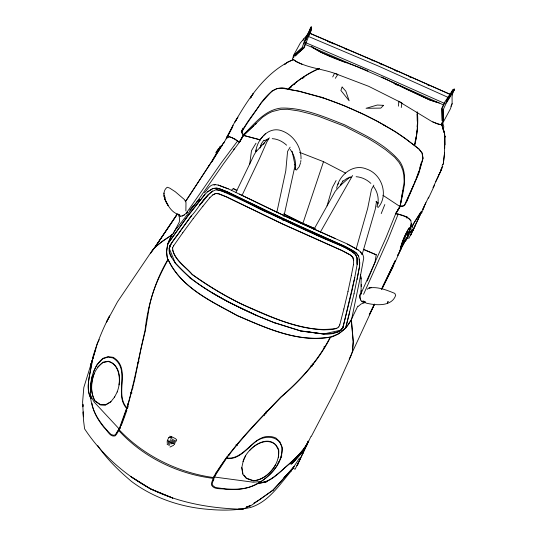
<?xml version="1.0" encoding="UTF-8"?>
<svg xmlns="http://www.w3.org/2000/svg" width="537" height="537" viewBox="0 0 537 537"><rect width="100%" height="100%" fill="white"/><g stroke="black" fill="none" stroke-linecap="round" stroke-linejoin="round"><path stroke-width="0.81" d="M361.119 290.685L361.112 292.987L361.106 278.891L360.508 274.763M357.139 264.345L357.165 258.163L355.608 254.357L352.366 251.497L343.714 246.845M354.762 277.441L357.192 264.244L357.212 258.062M90.411 392.037L90.444 386.808L91.485 380.391M172.605 247.826C173.183 259.552 185.487 266.345 192.226 274.582C208.591 286.194 225.735 296.699 243.946 305.177C269.292 316.911 295.706 328.08 323.885 329.906C328.812 329.423 334.786 330.356 338.8 326.899M444.73 148.373L444.67 133.961L441.703 124.054M180.378 230.809L191.333 215.881L171.149 243.771L169.726 245.865L169.256 248.195L169.397 251.819L171.578 257.411L175.29 263.083L189.863 277.763M361.233 286.516L361.273 284.456M432.621 121.852L439.957 124.591L441.629 124.718L442.689 123.208L450.469 108.736L452.12 103.648L452.06 96.62L452.933 92.498L454.389 89.115L452.866 89.84L444.683 102.198L441.837 108.179L442.226 120.906L441.964 108.749L444.797 102.835M398.548 106.172L398.736 101.184L401.911 102.97L401.26 107.548M353.4 264.795L353.661 260.385L352.829 257.29L350.292 254.894L342.096 250.544L282.717 223.996L226.399 196.784L218.68 193.723L215.659 193.508L212.833 194.85L209.725 197.844M119.006 384.908C120.348 376.189 118.174 363.804 108.165 361.475L102.882 362.582C91.31 370.832 88.377 388.869 94.928 401.112L100.479 404.925L105.447 405.106L110.756 401.904L114.696 396.87M416.618 132.706L416.752 131.048M417.095 126.907L417.303 124.416M409.53 229.554L409.315 227.661C405.133 234.018 402.287 241.428 400.354 248.812L404.099 242.14M444.562 152.844L443.334 163.584L442.777 164.778M409.489 229.641L409.389 227.795C405.301 234.045 402.173 241.361 400.28 248.665L402.267 245.476M377.82 203.926C378.994 197.878 377.283 191.467 373.604 186.581M249.651 164.523L251.497 150.635L256.001 143.204M300.566 162.865L299.196 166.745L296.498 170.041L295.175 169.437C296.538 162.463 294.41 155.099 290.255 149.434M171.994 234.515L167.859 243.684L188.057 215.706L204.939 194.36L207.678 191.769L212.88 188.44L216.653 188.178L219.116 188.655L227.084 191.729L300.962 227.01L345.419 246.624L356.232 252.873L358.662 256.142L359.756 262.519L359.609 266.399L354.017 293.793M300.68 162.067L300.908 160.456M411.322 223.392L409.724 230.903L407.697 235.401M402.837 189.97L400.092 206.517M403.072 188.319L403.314 186.675M376.571 201.308L375.235 209.363L362.153 254.39M352.48 351.037L353.185 341.814L351.238 319.663C347.11 328.167 339.525 334.692 330.43 337.343C318.595 360.797 300.572 380.176 280.932 397.326C262.116 416.893 243.086 436.306 226.648 457.967C246.282 460.632 255.035 429.009 275.89 438.011L279.925 441.87L282.24 447.341C282.986 462.84 270.95 475.668 258.418 483.105C267.446 482.797 274.434 476.621 281.032 471.204C290.732 462.048 302.277 453.55 308.265 441.313M374.954 262.721L376.175 254.84L363.395 249.416M395.668 213.807L400.058 206.591L400.159 205.96L395.756 213.625L400.058 206.591L403.837 185.446L404.146 181.15L403.75 174.673L402.837 170.397L401.293 166.342L399.098 162.516L394.668 157.213L385.734 149.843L376.383 143.453L368.248 138.472L344.103 126.067L318.904 116.408L309.856 113.696L298.881 110.964L287.684 109.273L280.737 109.42L272.084 111.629L268.05 113.609L262.472 117.281L243.523 135.411L239.267 142.486M293.679 57.66L293.987 55.814L302.633 47.853M431.882 121.537L398.4 101.225L368.711 86.323L338.042 74.663C323.381 68.447 305.754 68.514 292.611 59.063L293.464 55.566L300.331 43L308.09 33.844M357.125 279.428L359.481 266.345L359.233 259.109M351.305 275.676L353.453 264.694M91.632 379.646L92.357 375.9M308.191 441.078C305.258 449.684 297.29 455.745 291.296 462.431L291.235 463.995L294.967 460.498L303.311 450.825L304.935 448.382L304.888 447.475M347.969 291.484L351.359 275.575M401.73 244.986L401.958 243.912M414.342 145.386L414.678 143.822M415.007 142.265L416.343 136.015M276.803 212.504L285.785 170.867L287.57 151.447L290.121 147.185M311.192 28.736L311.198 26.85L304.942 39.644L302.224 47.437L293.464 55.566M282.972 220.586L283.328 218.955M283.865 216.512L294.786 166.745L294.826 164.074L292.141 151.34M342.774 328.181L351.863 291.349L354.782 277.407L342.774 328.181C332.235 339.33 313.856 331.235 301.049 331.148M305.996 40.06L311.534 27.179L311.118 30.784L310.158 32.67M343.848 309.01L348.023 291.383M204.939 194.36L187.93 215.726L167.859 243.751L166.51 251.752L167.39 258.216L168.115 259.733C181.278 287.899 211.598 301.526 237.441 315.689C266.493 328.214 297.78 342.76 330.208 337.182L338.619 333.806L345.586 328.261L354.044 293.726M310.211 28.837L310.534 27.461M179.734 214.693C171.9 213.424 167.524 205.188 164.604 198.583L164.933 196.931L164.805 199.12L164.047 195.522L164.604 198.583L168.182 205.543C164.705 200.65 161.207 191.743 167.208 187.245L169.652 188.078L175.243 191.709L184.392 199.529L185.99 202.422L185.869 210.9M212.934 480.998L212.182 483.998L212.894 485.643L215.35 487.415C230.668 490.12 247.987 490.919 261.277 481.447C272.293 473.983 282.596 462.042 281.938 447.959C279.233 433.795 261.385 435.205 253.269 443.73C245.657 450.335 237.602 460.034 226.392 458.47L214.142 476.997L212.934 480.998L214.088 478.782M349.762 311.916L345.586 328.261L351.56 319.609L359.589 280.576L363.75 257.935L362.992 254.954L360.522 252.014M304.828 41.745L311.198 26.85M339.733 324.912L343.902 308.903M117.14 392.023C121.208 381.854 121.067 364.764 108.313 361.247L102.976 362.18L97.452 367.274M94.217 373.477C91.189 382.27 90.095 392.587 95.076 400.877L100.627 404.69L105.668 404.757L110.904 401.669M356.058 249.242L367.704 208.309L371.463 189.541L373.833 185.137M343.365 325.623C343.022 328.698 340.586 330.94 337.874 332.114M327.033 205.913L332.343 187.534L336.102 180.526M418.826 171.108L416.188 178.881M419.759 167.913L421.397 162.295M93.123 357.521L90.975 364.536L91.344 363.072C90.86 374.692 84.671 387.788 91.075 398.723M92.364 359.891L83.819 387.513L82.611 401.945L83.403 416.806L83.195 411.832M215.344 475.715L216.062 473.319L226.896 456.839M260.042 148.078L261.371 143.694L263.902 140.184M94.64 352.769L95.901 348.808M211.759 161.939L223.593 142.768L212.222 160.972M340.827 184.809L341.337 183.224M336.625 188.346C339.102 175.049 352.997 163.228 366.697 169.088C381.82 174.136 388.875 194.85 378.343 207.376L376.987 206.758L378.176 202.724L375.913 201.697M94.217 354.292L91.122 364.214L97.365 343.257L99.258 339.653M315.098 228.728L302.881 223.399L323.516 161.677L299.579 152.347M125.598 413.879L126.88 410.127M127.39 408.623L128.162 406.368M305.721 42.014L303.573 48.088L294.813 56.036L304.164 47.84L311.655 28.414M295.175 169.437L295.726 167.88M214.652 476.937L216.183 472.641M424.156 206.879L421.572 213.263M226.56 138.445L227.581 135.666L232.702 126.531L228.151 135.324M408.127 234.87L408.469 232.085L407.033 233.4L404.885 237.676L401.871 246.752L404.274 242.221M241.798 132.028L243.12 128.497M91.075 398.81C84.43 385.68 91.666 370.611 92.834 357.112C97.177 342.935 102.641 329.067 109.575 315.944L106.407 322.281L117.529 301.774L151.293 251.873C156.603 244.436 164.839 239.979 172.155 234.797C167.396 242.086 165.208 251.162 167.819 259.646C154.898 281.321 147.782 305.754 145.003 330.745C138.828 356.42 134.505 382.519 126.86 407.831C114.019 393.688 131.746 368.55 113.253 357.347L108.192 356.642L103.03 358.293C92.223 367.046 89.719 382.344 90.525 395.507C91.068 410.892 100.466 424.076 111.065 434.493L113.656 435.285L115.233 434.822L119.167 428.935L126.564 408.308C113.703 394.091 131.243 369.134 112.891 357.917L107.897 357.098L102.661 358.857L96.915 364.764L93.357 372.235M121.302 425.425L125.343 414.631M260.7 146.52L261.284 144.997M256.33 149.91L255.74 151.441C257.337 139.023 269.178 125.416 282.623 131.122C293.685 135.418 301.391 147.125 301.022 158.972M452.12 103.648L450.905 106.292M381.223 213.598L384.821 204.53M440.696 170.357L442.193 166.591M410.805 220.687C407.898 216.666 402.569 215.699 398.152 214.149L388.07 239.354L363.569 294.336M303.123 40.329L303.741 38.805M408.489 232.857L409.04 231.474M303.888 43.819L304.56 42.168M414.92 181.936L415.557 180.405M406.576 201.355L408.503 196.784M222.083 145.809L222.56 144.701M409.154 195.273L412.087 188.467M413.45 185.339L404.509 205.047L402.287 206.174L400.246 205.785C403.059 191.4 408.704 174.612 399.609 161.254C385.351 144.091 363.979 134.68 344.506 124.752C324.261 116.891 303.17 107.434 281.019 108.085C264.801 109.897 254.404 124.013 243.543 134.552L242.221 133.424L242.026 131.25L247.456 122.879L261.331 102.876L272.058 90.914L277.173 88.477L282.301 88.269L298.975 91.169L321.301 97.177L343.519 105.406L364.039 114.515L376.94 121.073L395.547 131.82L405.395 138.499L419.008 149.165L422.015 153.045L422.921 158.267L418.518 173.431L412.409 187.708M297.652 464.445L298.095 463.404M175.29 263.083L169.195 248.222L170.565 245.174M407.898 234.797C409.825 230.38 412.067 225.513 410.845 220.6C407.449 215.941 401.072 214.8 395.742 213.645L399.568 207.47L400.045 205.913L400.696 206.289L403.596 206.067L404.723 205.168L406.818 201.382L418.739 173.532L423.069 158.234L422.163 153.011L418.981 148.957L414.671 145.594C417.189 134.633 418.471 123.288 417.35 112.052M441.112 170.242L441.394 169.611M223.734 143.359L224.338 141.996M243.039 461.572C246.416 447.898 270.319 430.546 278.696 449.59C280.106 464.19 267.95 479.319 253.35 480.924L246.355 478.44L242.771 474.265L241.757 467.761L243.167 461.323L245.516 455.994M367.268 280.945L374.551 263.412M280.529 458.665L281.791 455.846M434.567 185.151L428.459 198.22M411.611 233.118L411.053 234.367L411.51 233.427M309.795 33.354L379.471 63.158L450.288 94.425L379.572 63.051L309.936 33.254L308.392 36.422L378.189 65.964L448.106 97.385M299.807 459.672L297.055 465.713L298.458 462.807M439.79 173.109L441.884 168.558L440.629 171.189M299.27 460.806L302.693 453.443M413.134 229.829L410.563 235.401L415.437 225.137M441.239 169.497L442.777 166.175M406.395 218.002L407.039 216.626M302.244 454.383L306.56 445.133M412.725 230.702L415.161 225.466M437.487 178.062L440.239 172.155M306.244 445.797L308.325 441.367M422.733 209.276L425.807 202.704M415.497 224.755L419.941 215.236M428.58 197.126L422.8 209.457M432.997 187.688L437.863 177.264M404.616 237.656L405.542 235.689M406.502 238.052L402.891 244.241M405.999 240.005L408.295 235.105M435.722 181.573L436.702 179.492M418.41 218.814L421.082 213.129M265.755 413.752L267.144 410.812M338.746 326.999L339.78 324.804M306.815 445.186L310.99 436.312M302.975 453.329L307.097 444.589M436.386 180.177L439.32 173.941M412.57 231.219L418.665 218.27M299.928 459.759L303.371 452.483M438.917 174.807L441.092 170.195M410.98 234.078L408.952 238.327L407.455 237.636M241.872 195.75L259.411 158.818L266.822 142.023L269.352 137.774M374.591 304.076L349.204 359.038M381.7 289.114L395.205 260.687L381.512 289.262M298.411 462.391L295.095 469.264L292.88 468.157M297.894 464.008L300.418 458.705M236.012 192.233L254.135 154.784L255.807 152.045L267.976 138.768M341.814 328.624L341.123 330.067L323.657 333.974L301.103 331.04L274.917 322.804M374.296 304.298L369.255 314.83L374.37 304.452M227.641 136.163L233.065 125.02L237.891 117.173L234.938 122.006C249.134 97.21 266.513 71.159 293.665 59.439M340.579 185.594L342.908 180.774M150.42 253.665L176.76 214.995L155.126 247.107L151.421 251.678M357.837 306.11L351.393 319.347L353.286 341.606L352.581 350.829L351.111 355.581L335.336 390.5L311.366 436.286M227.473 136.465L233.179 125.396M361.099 293.323L385.72 238.334L395.702 213.733L398.152 214.149M172.545 247.926L173.605 245.798M382.035 288.866L392.997 266.607L401.058 248.812L397.716 255.39L405.898 239.301L399.797 250.457M406.583 239.052L408.818 234.568M226.527 137.774L227.581 135.666L226.634 138.251L227.393 136.787M167.302 440.548L174.545 444.186L167.302 440.548L168.866 437.427L171.612 437.95M169.551 441.683L170.544 439.702L175.539 442.199M221.929 145.842L222.472 144.768M332.718 76.939L334.551 73.334L337.88 74.415L335.323 78.308M220.365 147.688L220.855 146.366L219.928 147.507M383.149 285.959L386.177 280.005M386.935 278.515L392.997 266.607L382.129 288.349M114.549 397.105L117.288 391.788M264.083 415.719L266.372 411.241M405.992 239.099L400.266 249.618M173.323 233.508L179.291 222.07L179.66 218.505L178.734 215.317M420.243 213.948L421.673 211.088L421.008 211.383M352.567 175.498L320.24 232.346M412.107 226.97L414.772 221.855L420.088 213.639M233.702 149.689L234.481 148.252M213.404 158.959L213.652 158.469M405.851 235.031L407.308 232.521M411.617 226.574L420.478 212.531M405.563 239.764L406.482 238.099M405.603 241.147L408.127 236.609M241.241 131.505L243.201 127.994M313.877 229.521L335.31 191.132L340.854 185.043L350.225 176.787M224.285 142.077L226.09 138.861M241.435 132.082L243.046 129.209M299.492 458.054L290.598 471.754M410.409 232.575L412.436 229.091M406.871 238.16L407.623 236.877M408.375 235.589L412.013 229.708M120.556 427.653L118.368 430.379M451.617 91.955L452.866 89.84M169.195 248.222L170.001 246.872M293.464 462.357L294.672 460.303M454.362 90.021L446.093 103.46L443.374 109.313L443.535 121.604M116.979 432.372L119.993 427.486M250.732 97.593L253.383 93.317L251.873 95.714M217.78 151.937L218.901 150.125M137.707 363.267L139.023 361.139M452.966 91.404L454.389 89.115L445.616 103.319M250.282 98.251L251.47 96.351L250.725 97.539M446.14 101.305L453.906 89.088M219.814 147.031L220.539 146.057L212.699 159.684M214.297 157.623L214.827 156.797M216.961 151.669L218.317 149.595M185.473 201.764L213.223 159.254L208.302 166.772M341.149 330.027L342.029 328.678M176.874 227.594L172.343 234.508L162.617 241.073L155.126 247.107L177.291 213.867M186.849 212.383L221.405 162.671L237.616 140.963L231.575 137.452L229.38 136.861L227.762 137.217M185.533 201.375L209.282 165.262M215.767 152.683L218.707 148.239M411.657 228.225L412.55 226.876M275.454 464.948C270.715 472.896 263.083 480.004 253.471 480.669L246.483 478.185L243.966 475.111M277.877 463.283L279.589 460.78M196.018 203.214L223.513 163.785L239.28 142.406L237.616 140.963M180.439 230.709C175.579 238.811 164.235 247.168 171.578 257.411M173.538 245.899L182.795 232.722M441.83 122.892L442.924 121.355L442.736 109.266M295.525 55.808L297.505 53.109M182.734 232.823L193.206 218.606M176.519 228.735L195.488 203.812M169.726 245.865L171.263 243.832M337.907 184.379L338.773 183.265M191.273 215.975C199.63 207.51 204.523 194.005 216.257 189.648M193.139 218.7L202.919 206.161M284.503 64.675L287.161 62.305L293.759 59.479M291.276 470.902C279.569 484.716 268.688 501.786 250.584 507.485C237.159 510.345 223.318 510.64 209.678 509.445C181.721 507.499 154.2 498.356 131.632 481.535C119.033 470.862 106.97 459.357 97.727 445.576M202.858 206.255L209.786 197.75M199.871 204.966L208.202 194.864M199.818 204.98L208.134 194.958L212.699 190.897M189.527 210.182L196.77 202.073L199.683 199.67M204.476 192.837C207.665 189.715 209.792 183.936 215.196 184.627M192.004 207.228L193.246 205.778M263.17 144.446L264.788 142.58M273.87 488.898L293.175 468.13L291.927 469.794L293.095 468.224L283.932 477.776L294.142 466.599L274.83 488.536L272.239 490.737M260.687 138.895L262.714 136.673M263.385 135.928L265.352 133.767M284.442 64.594L285.362 63.594M186.339 213.37L187.406 211.974L186.97 212.37M226.037 138.942L227.816 137.136L229.487 136.7L234.803 138.888L239.334 142.325L243.436 134.713L243.523 135.411L239.374 142.318L243.543 134.76L242.878 134.545L241.69 132.491C246.362 121.758 254.907 112.797 261.116 102.782C267.594 94.438 276.092 84.343 287.866 89.142C297.263 80.637 307.795 73.24 319.522 68.333M243.536 135.331L253.974 125.598M249.826 450.268C255.894 443.347 267.547 437.83 275.615 444.69L278.381 449.899L278.448 457.772M186.977 212.296L187.413 211.9L184.265 214.988L182.063 216.022L179.875 216.055L178.25 214.176M231.44 190.299L233.266 188.668L236.77 190.427M289.698 88.397L291.47 86.846M293.84 84.779L295.021 83.745M255.189 124.55L256.411 123.51M358.172 306.426L361.126 303.976L364.536 302.761M342.391 181.58L347.191 178.304L351.507 177.029M196.717 202.093L199.623 199.737M442.072 165.47L443.307 163.919L444.529 153.179L444.381 140.963M173.652 445.267L169.967 447.046M367.167 289.295L368.832 288.04L371.651 287.362L369.141 288.013C377.726 286.369 386.902 290.175 394.823 293.403L395.668 295.343C391.708 307.01 375.356 305.405 365.818 303.029M360.851 293.417L360.354 293.786C358.776 297.384 360.83 303.459 365.663 302.311M302.136 78.677L304.11 77.335M207.678 191.769L212.994 188.5L216.659 188.104L219.244 188.628L227.084 191.729L268.54 211.967L345.539 246.678L353.863 251.094L356.078 252.887L358.662 256.142M253.847 503.135L259.458 499.752L273.763 489.623L252.007 504.968L242.751 509.257C211.014 508.452 179.063 503.021 150.42 488.771C124.114 474.46 101.07 453.852 84.584 428.815L83.43 419.551L83.175 412.362M257.028 483.609C247.678 489.335 236.468 490.147 225.788 489.314C221.224 488.113 213.981 490.1 211.424 484.898L211.598 482.79L213.196 478.346C177.613 473.99 143.01 457.101 118.764 430.526L116.408 434.52L114.972 435.957C109.702 437.178 107.481 430.204 104.091 427.613C98.378 420.464 93.331 412.47 91.968 403.253M182.063 216.022L184.272 214.914M212.773 194.944L215.659 193.508L218.619 193.817L226.339 196.878L282.663 224.097L342.042 250.645L350.245 254.994L352.829 257.29L353.608 260.485M171.202 443.884L171.82 443.582M264.197 140.62L268.681 138.982M318.951 68.729C307.547 73.636 297.136 80.772 288.074 89.236L298.955 91.243L322.925 97.915M339.283 331.396L331.383 333.544L323.69 333.927L301.082 331.101L274.857 322.912L256.532 315.521L228.057 301.861L211.417 292.43M246.577 506.982L250.511 505.733L246.503 506.821M213.968 185.084L215.384 184.654L218.176 185.064L228.292 188.809L286.288 216.747L335.303 238.582M323.724 346.996L325.341 346.627M336.927 328.268C304.506 333.913 273.098 317.36 243.946 305.177C225.835 296.505 208.638 286.12 192.286 274.481C185.319 266.728 175.767 260.445 172.572 250.02M258.404 482.991L259.955 482.75M261.506 482.501L266.943 481.649M258.344 483.112L259.901 482.864M261.452 482.622L266.882 481.77M243.08 509.116L238.482 509.002M257.72 483.233C271.85 483.213 280.663 470.063 291.175 462.679L290.94 464.257L292.303 463.451L302.982 451.523L304.694 448.885L304.392 448.207M261.277 481.447L253.242 482.213L214.142 476.997M228.279 454.852L229.87 454.933M169.377 445.421L167.128 444.274M365.697 302.25L361.884 301.653M169.893 444.394L166.953 442.897M220.083 190.098L216.196 189.742C235.273 193.333 251.457 206.228 269.406 213.343M170.397 443.381L167.047 441.676M175.042 443.119L171.471 441.307M407.657 232.065L408.18 232.125L408.395 232.85M175.995 441.206L172.424 439.394M176.076 441.058L176.7 439.87L175.539 438.675L171.108 436.453M272.219 138.66C277.636 138.922 282.677 141.553 286.61 145.185M169.497 436.239L171.142 436.46M168.9 437.433L172.095 438.138M356.132 176.7C361.649 177.082 366.878 179.593 370.872 183.386M312.071 364.039L313.695 364.408M310.896 365.583L312.514 365.986M259.989 139.788L243.523 135.411L260.707 139.956M218.176 185.064L228.279 188.89M441.629 124.718L437.306 123.879L432.56 121.825M439.239 103.05L429.573 99.902L404.703 88.41L381.666 76.959M437.917 102.661L429.513 99.889L392.124 82.107M321.254 97.251C343.452 104.681 364.932 114.253 385.331 125.718M383.223 124.759C394.299 130.444 404.562 137.902 414.457 145.5C417.262 134.579 418.162 123.188 417.142 111.965M362.938 300.881L365.066 301.666M367.952 70.965C349.365 62.688 327.966 58.325 311.494 46.283M220.022 190.192C261.438 208.685 301.807 229.675 343.834 246.906M344.613 62.057L320.784 52.284L313.011 47.914M327.55 41.282L329.859 42.269M331.403 42.926L333.712 43.913M315.145 228.661L302.855 223.419L284.12 214.028M363.522 249.309L376.578 254.887M274.857 322.912C244.852 311.192 215.746 296.927 189.736 277.77M345.237 48.84L347.52 49.82M371.832 60.245L373.356 60.896M306.077 42.819L374.698 72.354L444.461 103.352M305.405 44.477L373.987 74.012L443.703 105.01M315.132 234.293C328.456 241.12 343.861 244.838 355.554 254.457M380.196 63.843L382.492 64.856M394.722 70.273L397.018 71.287M409.248 76.71L411.543 77.724M427.445 84.786L429.714 85.792M315.253 234.347L269.285 213.283M301.955 64.272L296.397 61.775L292.611 59.063M256.666 315.514C227.48 301.76 196.71 287.892 175.23 262.996M361.958 254.464L360.575 251.981L358.159 249.953L347.493 244.046L286.308 216.666L239.401 194.058M294.31 164.517L295.82 165.208M283.657 213.948L302.881 223.399M179.882 215.981L180.472 216.27M130.565 392.238L132.055 392.983M235.897 444.884L237.394 445.636M233.159 188.48L236.911 190.36M394.433 83.705L397.38 85.222M323.516 161.677L345.566 173.122M347.466 244.12L358.159 249.953M400.058 206.591L382.908 195.267M352.366 251.497L355.434 254.397L357.038 258.102L357.192 264.244M119.167 428.935L94.136 402.025L90.525 395.507M127.732 403.69L128.672 404.864M361.287 294.155L360.884 293.35C359.179 295.155 359.965 297.968 360.669 300.055M132.397 386.472L132.975 387.976M441.595 124.007L444.193 131.706L444.918 137.056L444.347 134.143M442.663 122.738L443.904 127.061M441.837 124.154L443.508 131.048M441.79 124.235L442.85 128.806M442.011 123.557L443.562 130.538M443.77 131.229L444.059 132.686M444.428 134.995L444.844 137.204M241.885 467.512L242.959 473.882M360.468 274.843L361.086 278.925M90.706 395.044L91.001 398.058M417.027 114.18L417.269 121.295M163.926 193.065L163.986 194.179M82.96 406.032L82.886 404.374L82.973 406.771M444.918 136.062L445.079 144.896M149.172 307.5L145.319 330.758L141.05 348.62L134.592 380.216L127.799 406.006L119.308 429.956C143.929 455.893 177.935 472.56 213.249 477.514C231.239 447.22 256.632 422.431 280.737 397.085C300.599 380.115 318.34 360.387 330.289 337.008C297.827 342.807 266.58 328.047 237.441 315.689C211.652 301.371 181.284 287.825 168.182 259.559C159.825 274.622 152.448 290.497 149.172 307.5M342.109 87.054L340.901 90.458L349.164 100.808L345.801 91.129L342.109 87.054M388.063 301.552L387.331 303.076L388.063 301.552M383.532 105.346L380.827 108.105L366.073 108.299L377.276 105.037L383.532 105.346M172.76 498.061L150.595 488.985L130.551 476.44L150.42 488.771L172.76 498.061"/></g></svg>
